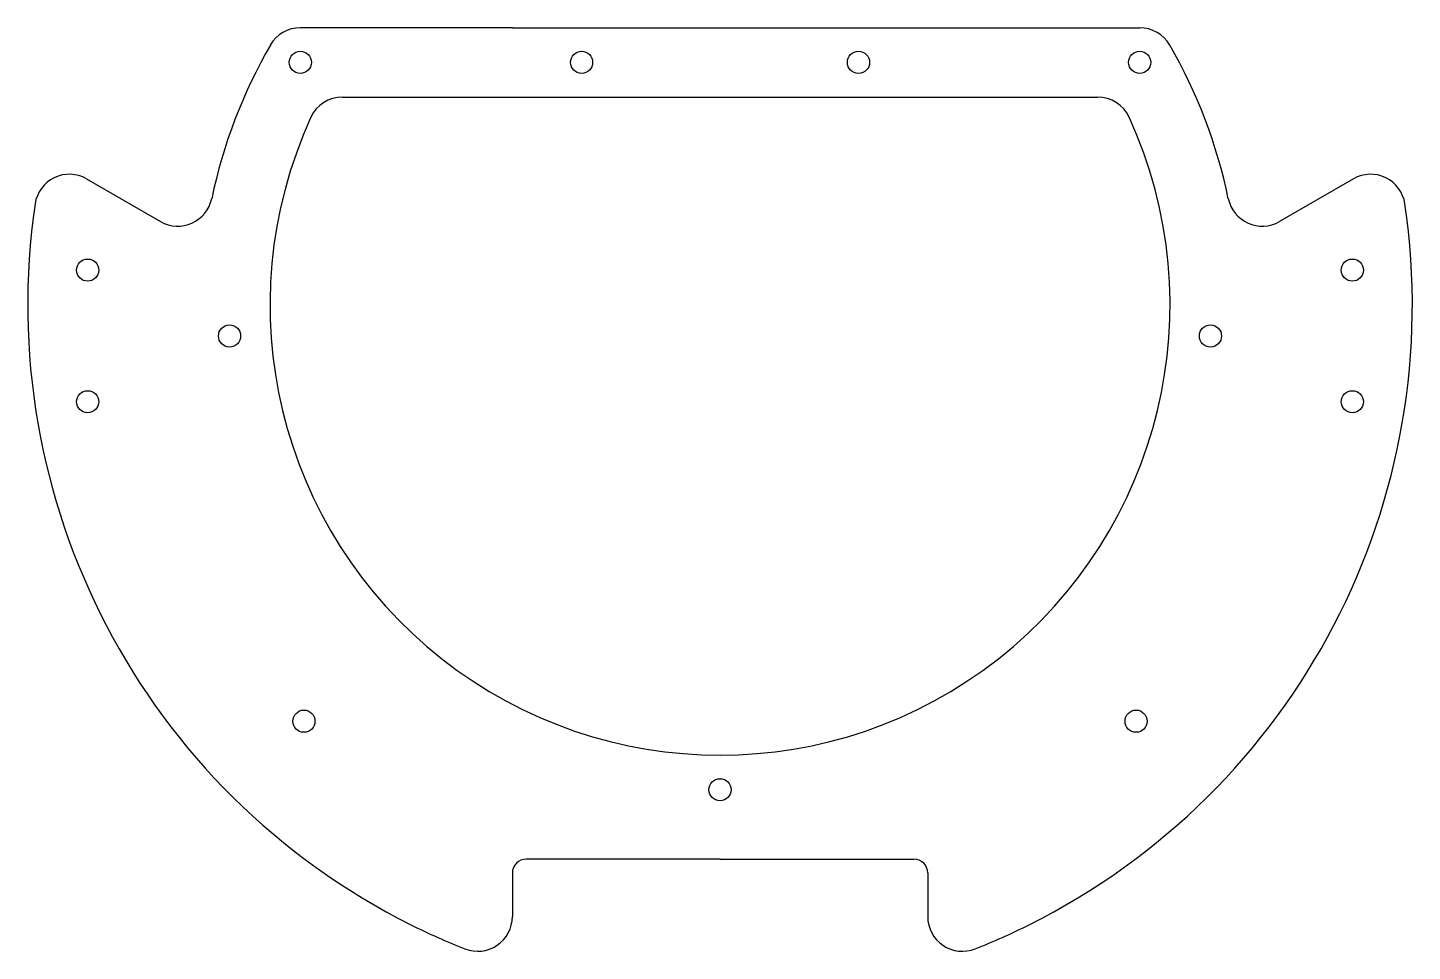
# Model space of a CAD drawing. Header units: millimetres. Extents: x 1829 to 2029, y 3158 to 3291.
import ezdxf

# ---------------------------------------------------------------- set-up
doc = ezdxf.new("R2010")
doc.units = ezdxf.units.MM

msp = doc.modelspace()

# ---------------------------------------------------------------- linework, layer by layer
for p, q in [((1898.92, 3291.17), (1868.29, 3291.17)), ((1898.92, 3291.17), (1989.54, 3291.17)), ((1874.37, 3281.17), (1983.46, 3281.17)), ((1837.43, 3269.35), (1848.1, 3263.19)), ((2020.4, 3269.35), (2009.73, 3263.19)), ((1928.92, 3171.17), (1900.92, 3171.17)), ((1928.92, 3171.17), (1913.07, 3171.17)), ((1928.92, 3171.17), (1944.77, 3171.17)), ((1928.92, 3171.17), (1956.92, 3171.17)), ((1898.92, 3169.17), (1898.92, 3162.86)), ((1958.92, 3169.17), (1958.92, 3162.86))]:
    msp.add_line(p, q)
for centre in [(1868.29, 3286.17), (1908.92, 3286.17), (1948.92, 3286.17), (1989.54, 3286.17), (1837.57, 3256.18), (2020.26, 3256.18), (1858.07, 3246.68), (1999.76, 3246.68), (1837.57, 3237.18), (2020.26, 3237.18), (1868.81, 3191.07), (1989.02, 3191.07), (1928.92, 3181.17)]:
    msp.add_circle(centre, 1.6)
for centre, radius, start, end in [((1868.29, 3286.17), 5, 90, 150), ((1989.54, 3286.17), 5, 30, 90), ((1928.92, 3251.17), 75, 150, 168.21), ((1928.92, 3251.17), 75, 11.79, 30), ((1874.37, 3276.17), 5, 90, 155.3757), ((1983.46, 3276.17), 5, 24.6243, 90), ((1928.92, 3251.17), 65, 155.3757, 24.6243), ((1834.93, 3265.02), 5, 60, 171.6183), ((2022.9, 3265.02), 5, 8.3817, 120), ((1850.6, 3267.52), 5, 240, 348.21), ((2007.23, 3267.52), 5, 191.79, 300), ((1928.92, 3251.17), 100, 171.6183, 243.4861), ((1928.92, 3251.17), 100, 296.5139, 8.3817), ((1900.92, 3169.17), 2, 90, 180), ((1956.92, 3169.17), 2, 0, 90), ((1893.92, 3162.86), 5, 248.3817, 0), ((1963.92, 3162.86), 5, 180, 291.6183), ((1928.92, 3251.17), 100, 243.4861, 248.3817), ((1928.92, 3251.17), 100, 291.6183, 296.5139)]:
    msp.add_arc(centre, radius, start, end)

doc.saveas('drawing.dxf')
